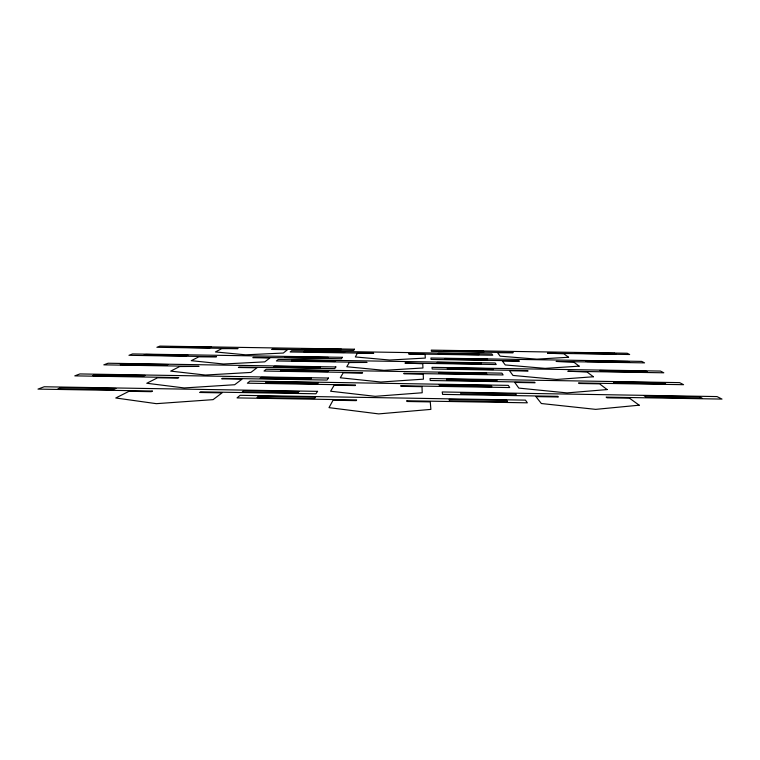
<?xml version="1.0" encoding="UTF-8"?>
<svg xmlns="http://www.w3.org/2000/svg" width="760" height="760" viewBox="0 0 760 760"><rect width="100%" height="100%" fill="white"/><g stroke="black" fill="none" stroke-linecap="round" stroke-linejoin="round"><path stroke-width="1.14" d="M406.952 400.776L406.904 401.489L430.274 401.888L430.882 409.393L378.651 413.896L329.004 407.645L333.051 400.235L356.354 400.634L356.63 399.931L237.025 397.898L240.093 395.314L525.473 400.14L527.345 402.819L406.952 400.776M408.813 353.885L425.068 354.492L425.315 358.084L389.68 360.031L355.328 356.953L357.314 353.409L373.692 353.324L290.139 351.984L291.659 350.721L491.853 353.923L492.756 355.233L408.813 353.885M404.044 373.331L403.997 373.815L423.215 374.129L423.434 379.164L380.883 382.033L340.309 377.786L343.226 372.818L362.397 373.131L362.606 372.656L264.052 371.032L266.209 369.274L501.923 373.141L503.13 374.955L404.044 373.331M405.137 363.052L422.759 363.745L422.949 367.983L384.028 370.338L346.778 366.738L349.229 362.558L367.033 362.434L276.393 360.962L278.217 359.48L495.206 362.985L496.223 364.534L405.137 363.052M400.976 385.748L400.909 386.327L422.009 386.678L422.199 392.768L375.136 396.33L330.6 391.229L334.191 385.215L355.243 385.567L355.499 384.997L247.38 383.192L249.992 381.083L508.317 385.367L509.732 387.562L400.976 385.748M354.407 349.21L353.666 350.426L272.156 349.125L271.7 349.448L287.508 349.695L283.337 353.039L245.689 354.825L215.441 351.947L221.72 348.65L238.051 348.584L156.902 347.282L159.932 346.104L354.407 349.21M315.523 397.138L314.592 398.515L257.013 397.537L258.447 396.178L315.523 397.138M328.396 378.043L327.047 380.048L222.48 378.318L221.701 378.841L241.984 379.183L234.688 384.731L184.224 387.942L146.775 383.268L157.567 377.786L177.802 378.119L178.761 377.587L74.793 375.867L79.876 373.939L328.396 378.043M335.873 366.947L334.742 368.619L239.048 367.061L238.393 367.498L256.956 367.802L250.866 372.438L205.39 375.041L170.696 371.117L179.702 366.538L199.016 366.405L103.816 364.847L108.091 363.233L335.873 366.947M342.37 357.314L341.411 358.739L253.384 357.314L252.833 357.694L269.904 357.969L264.774 361.865L223.497 364.012L191.263 360.677L198.854 356.82L216.562 356.716L128.963 355.309L132.572 353.932L342.37 357.314M317.566 391.352L315.903 393.784L200.678 391.846L199.718 392.483L222.082 392.863L213.075 399.646L156.361 403.665L115.776 397.993L129.038 391.295L151.335 391.675L152.504 391.029L38 389.101L44.203 386.764L317.566 391.352M344.707 351.842L344.251 352.507L303.952 351.861L304.674 351.196L344.707 351.842M328.595 370.671L327.93 371.602L280.43 370.823L281.447 369.901L328.595 370.671M335.683 360.724L335.113 361.513L291.422 360.81L292.286 360.022L335.683 360.724M318.307 382.66L317.49 383.791L265.411 382.916L266.646 381.805L318.307 382.66M341.212 349.258L340.736 349.894L301.406 349.267L302.119 348.631L341.212 349.258M311.419 378.185L310.574 379.24L260.167 378.404L261.402 377.359L311.419 378.185M320.349 367.042L319.647 367.925L273.486 367.175L274.531 366.301L320.349 367.042M328.092 357.38L327.493 358.131L285.028 357.447L285.912 356.706L328.092 357.38M298.841 391.552L297.806 392.825L242.269 391.894L243.789 390.621L298.841 391.552M211.147 347.177L209.874 347.805L170.734 347.177L172.254 346.56L211.147 347.177M145.065 375.43L142.909 376.456L92.815 375.63L95.361 374.613L145.065 375.43M167.922 364.553L166.117 365.417L120.232 364.667L122.37 363.812L167.922 364.553M187.748 355.119L186.219 355.851L143.982 355.167L145.796 354.445L187.748 355.119M115.776 388.474L113.145 389.719L58.007 388.787L61.104 387.552L115.776 388.474M639.198 405.194L595.688 409.365L541.357 403.531L535.923 396.615L558.343 396.986L557.726 396.33L442.615 394.392L442.206 391.97L717.012 396.577L722 399.085L606.157 397.138L606.983 397.803L629.47 398.183L639.198 405.194M607.126 389.576L567.055 392.901L518.804 388.103L514.776 382.441L535.106 382.774L534.641 382.233L430.217 380.503L430.027 378.508L679.62 382.631L683.572 384.693L578.559 382.954L579.196 383.505L599.573 383.838L607.126 389.576M593.399 376.76L556.653 379.468L512.981 375.44L509.514 370.728L528.086 371.032L527.687 370.576L432.202 369.018L432.003 367.346L660.459 371.07L663.803 372.799L567.834 371.231L586.995 371.991L593.399 376.76M579.149 366.149L545.129 368.381L505.257 364.952L502.322 360.952L519.441 361.228L519.099 360.848L431.072 359.423L430.901 357.998L641.716 361.399L644.565 362.872L556.111 361.437L573.724 362.102L579.149 366.149M568.575 357.266L536.892 359.147L500.156 356.165L497.581 352.726L513.181 352.649L431.423 351.348L431.262 350.113L627.181 353.238L629.66 354.512L547.542 353.2L563.863 353.79L568.575 357.266M483.522 351.205L444.344 350.578L444.505 351.224L483.93 351.861L483.522 351.205M614.555 353.295L575.178 352.668L576.156 353.334L615.781 353.96L614.555 353.295M478.619 353.979L438.368 353.343L438.501 354.017L478.999 354.673L478.619 353.979M487.131 359.204L444.97 358.52L445.151 359.271L487.597 359.955L487.131 359.204M628.159 361.475L585.77 360.791L586.891 361.56L629.565 362.244L628.159 361.475M480.861 363.071L437.219 362.368L437.351 363.175L481.289 363.888L480.861 363.071M492.945 368.685L447.26 367.945L447.478 368.828L493.487 369.578L492.945 368.685M645.819 371.174L599.858 370.433L601.179 371.336L647.472 372.087L645.819 371.174M486.352 373.255L438.919 372.485L439.08 373.426L486.865 374.214L486.352 373.255M496.594 380.019L446.68 379.202L446.909 380.247L497.22 381.083L496.594 380.019M663.679 382.784L613.443 381.947L614.992 383.03L665.627 383.866L663.679 382.784M491.255 385.538L439.251 384.674L439.423 385.814L491.853 386.688L491.255 385.538M515.536 393.699L460.579 392.777L460.959 394.06L516.392 394.991L515.536 393.699M699.58 396.786L644.233 395.865L646.2 397.166L702.031 398.107L699.58 396.786M506.673 400.368L449.179 399.399L449.464 400.795L507.481 401.774L506.673 400.368"/></g></svg>
